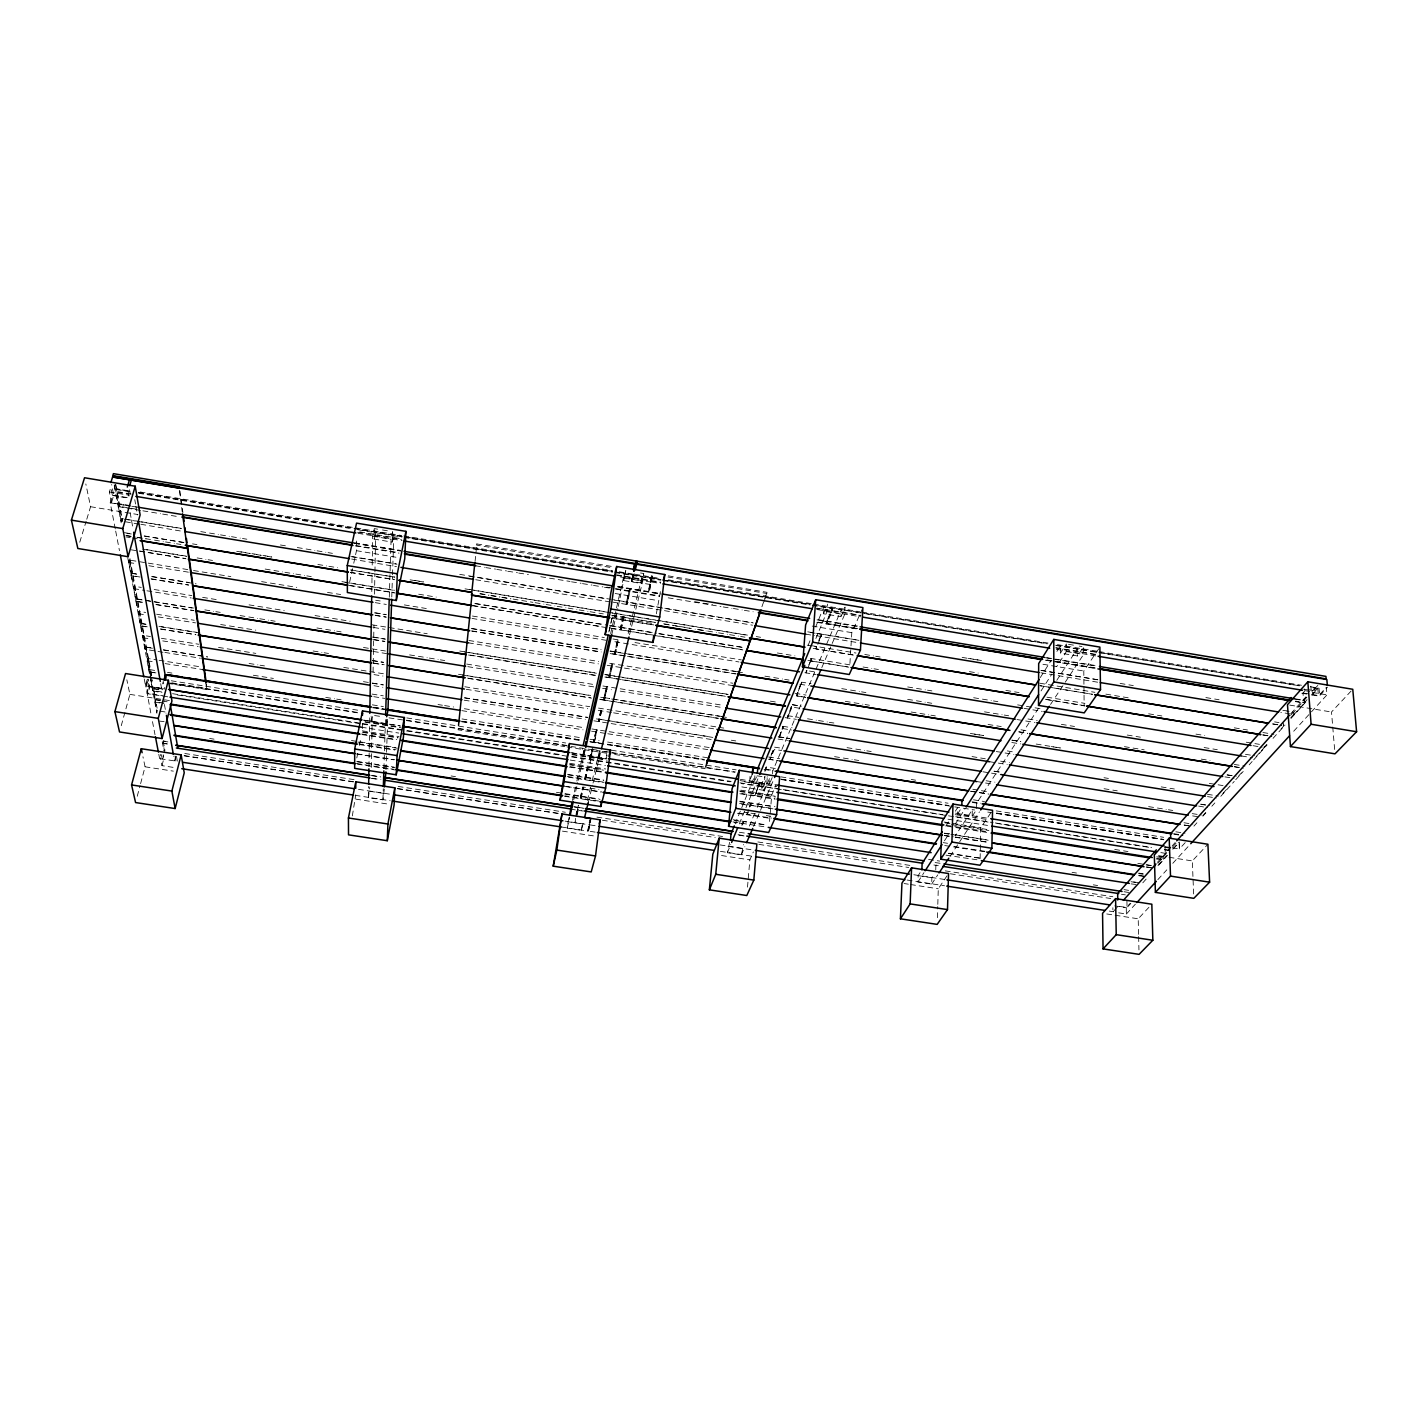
<?xml version="1.0" encoding="UTF-8"?>
<svg xmlns="http://www.w3.org/2000/svg" width="1428" height="1428" viewBox="0 0 1428 1428"><rect width="100%" height="100%" fill="white"/><g stroke="black" fill="none" stroke-linecap="round" stroke-linejoin="round"><path stroke-width="0.75" stroke-dasharray="5 3.75" d="M352.341 815.941L355.75 794.789M353.751 563.239L356.482 550.69L356.5 540.087M362.355 728.619L362.409 721.979M384.31 789.131L382.936 799.841L368.442 797.609L368.62 786.542M368.942 766.604L369.781 715.642M371.78 591.585L372.065 573.877M372.208 565.006L372.672 536.214L374.297 528.61L380.419 529.627M368.442 797.609L369.781 786.882M387.416 719.284L386.435 724.228L370.941 721.783L371.03 716.178M392.522 574.77L393.86 534.804L392.343 542.122L374.118 539.106L374.297 528.61M371.298 767.443L371.619 750.021M371.655 747.844L372.262 715.196L380.794 716.463M373.065 672.07L373.94 625.303M374.511 594.137L374.886 574.092M374.939 571.86L375.671 531.787L374.118 539.106M980.126 858.621L980.75 827.758L991.353 812.032M955.332 811.193L957.706 807.463L957.528 814.031L972.165 816.334L972.307 809.765L955.314 835.808M382.936 799.841L383.275 788.702M383.918 768.657L384.4 753.074M384.471 750.842L385.453 719.658M389.291 597.172L391.093 539.266L392.682 531.68L392.343 542.122M386.435 724.228L386.667 716.767M935.751 869.831L935.875 865.582L938.303 861.869M937.375 917.704L937.732 906.584M937.803 904.352L938.285 888.787L948.549 873.543M385.988 769.71L387.666 719.819M391.772 596.958L392.432 576.983M920.025 872.74L918.168 875.632L917.936 882.004L931.663 884.111L931.877 877.738L933.769 874.846M849.928 663.484L850.856 648.062M850.999 645.867L851.802 632.64L862.048 609.506M815.638 626.963L824.027 606.436L823.51 613.772L840.949 616.664L841.413 609.328L825.759 646.152M821.814 667.59L844.555 614.665L845.037 607.061L840.949 616.664M832.078 610.666L832.256 608.185L826.669 621.591L817.887 620.127M815.87 638.512L826.937 611.737L827.472 604.133M826.866 621.109L826.491 624.054L832.399 610.595M827.187 621.019L826.919 623.733L857.71 628.838M816.548 646.545L816.37 648.972L853.658 655.095M821.207 636.727L821.386 634.282L808.194 632.104M858.996 640.369L821.689 634.211L816.066 649.044L816.245 646.616L807.463 645.17M811.033 661.11L811.211 658.701L808.748 664.609M806.284 670.517L806.106 672.909L811.515 658.629L808.23 666.501M806.409 672.838L806.588 670.446M801.215 684.619L801.394 682.245M782.812 728.762L782.99 726.441L778.474 739.151L783.276 726.388L778.742 739.079M787.596 717.927L791.54 706.557M769.549 821.475L771.709 795.003L776.118 784.829M767.175 778.385L766.747 783.508L763.837 790.362L764.408 783.579L767.318 776.689M770.174 757.215L769.995 759.464L774.422 749.432L781.687 750.521M770.442 757.161L770.263 759.41L779.063 760.803M752.27 774.315L749.45 781.223L769.264 784.436L769.799 777.849L757.001 807.98M765.872 769.335L766.068 767.086M775.297 768.478L766.318 767.068L763.926 774.565M741.739 793.522L754.912 795.574L758.982 784.097L741.364 781.33M747.504 887.127L749.861 859.87L753.359 851.927M754.912 795.574L759.321 783.865L755.251 795.36L774.993 798.448M758.982 784.097L758.786 786.31L741.168 783.544M749.646 781.312L750.236 774.636M738.205 813.175L747.005 814.531L747.201 812.371M747.522 812.157L747.344 814.317L771.531 818.083M763.998 601.759L767.032 592.317L668.108 575.823M739.936 801.733L750.914 803.446L750.717 805.624L739.74 803.91M747.005 814.531L751.253 803.232L773.191 806.659M734.456 820.44L743.274 821.796L743.078 823.956L734.26 822.582M743.399 823.742L743.595 821.582L765.604 825.009M729.601 842.324L727.352 852.73L741.346 854.872L743.631 844.484M705.075 767.621L704.968 768.692L612.933 754.198M475.078 561.365L476.845 543.943L613.147 566.666M656.344 613.79L660.593 590.549M650.275 584.498L649.365 591.87L652.774 574.663L650.275 584.498L631.426 581.285L632.372 573.949L614.79 571.021M650.757 581.999L651.703 574.395L648.276 591.799L650.757 581.999L617.753 576.519M629.534 634.817L642.761 581.107L643.725 573.52L639.726 572.842M610.631 633.586L624.464 573.199L623.483 580.536L641.261 583.481L642.207 576.162L627.481 636.352M632.907 574.788L632.568 577.269L633.496 573.342M633.818 574.948L633.496 577.43L634.425 573.503M611.398 628.249L620.18 629.677L623.447 614.736L608.06 612.201M741.971 649.615L621.055 629.819L624.339 614.879L655.113 619.948M620.18 629.677L623.447 614.736M621.055 629.819L624.339 614.879M597.011 750.111L592.638 749.414L590.05 763.177L590.942 756.572L606.132 758.964L606.793 753.895M626.481 601.902L626.16 604.347L629.587 588.8L626.481 601.902L613.326 599.724M627.392 602.045L627.071 604.49L630.498 588.943L627.392 602.045L662.592 607.864M604.383 700.023L607.311 686.689L604.383 700.023L718.837 718.355M561.4 826.99L587.729 831.042L589.639 820.44M595.173 832.113L588.586 831.114L590.157 818.369M608.864 677.479L611.88 663.645L608.864 677.479L604.455 676.765M576.858 781.027L584.284 748.611L583.374 755.198L598.564 757.59L599.439 751.003L591.531 783.312M588.586 831.114L590.996 818.601M609.702 677.604L612.737 663.788L609.702 677.604L726.227 696.4M614.397 654.095L617.539 639.726L614.397 654.095L610.006 653.381M618.27 606.382L625.785 570.522L623.483 580.536M615.254 654.238L618.413 639.869L615.254 654.238L736.134 673.873M581.428 830.328L582.285 823.938L568.094 821.76L567.219 828.133L581.428 830.328L583.534 821.725M594.369 742.167L597.082 729.762L594.369 742.167L598.76 742.846M599.581 719.248L599.278 721.515L602.098 708.663L599.581 719.248L711.59 737.062M603.562 699.881L606.472 686.565L603.562 699.881L599.171 699.184M576.466 814.317L578.411 805.213L576.359 813.942M580.286 798.216L582.713 786.989L580.286 798.216L564.917 795.824M598.653 801.054L581.035 798.323L583.481 787.114L587.89 787.792M581.035 798.323L583.481 787.114M567.219 776.475L584.784 779.224L587.301 767.604L569.683 764.855M603.151 782.08L585.551 779.349L588.086 767.729L603.491 770.156M584.784 779.224L587.301 767.604M585.551 779.349L588.086 767.729M571.968 756.429L589.514 759.196L591.674 749.129M582.267 749.361L582.41 748.29M575.645 818.315L575.056 822.599L576.037 818.458M575.859 816.173L576.734 809.872M576.841 814.21L577.43 809.908L581.821 810.586M458.263 728.726L458.067 729.797L564.845 746.612M476.845 543.943L476.631 545.121L612.987 567.862M370.941 721.783L372.262 715.196M356.786 757.947L357.643 753.77M359.338 745.434L361.052 737.08M349.646 582.071L353.287 565.327M608.828 631.979L612.255 616.896M609.167 630.98L612.094 618.056L653.828 624.911M572.414 800.483L576.376 783.187M568.094 821.76L569.058 817.584M583.374 755.198L584.605 749.825M567.219 828.133L569.718 817.262M573.717 799.876L577.733 782.49M578.233 780.313L585.23 749.879M611.755 634.657L617.771 608.56M631.426 581.285L633.282 573.378M589.514 759.196L591.835 749.397M577.091 814.049L578.751 807.07M592.941 747.29L590.603 757.09L606.007 759.517M634.139 573.61L632.265 581.517L633.247 573.985L659.629 578.376M576.805 816.173L578.875 807.463L583.267 808.141M592.638 749.414L590.299 759.303L731.172 781.437M587.319 800.555L590.996 785.471M598.564 757.59L600.313 750.45M641.261 583.481L643.725 573.52M588.3 802.393L592.531 785.204M593.048 783.062L600.992 750.825M587.729 831.042L589.3 824.866M590.478 820.672L589.425 824.813L565.113 821.136M606.132 758.964L607.043 755.394M167.451 683.316L206.703 689.492L206.382 684.012M175.626 756.661L174.519 760.946L173.752 756.59M161.81 754.609L160.686 758.893L161.989 765.658L175.162 767.675M163.72 754.805L162.613 759.053L161.971 755.644M161.989 765.658L163.649 759.25L163.024 755.858M164.434 752.574L163.22 740.953L167.612 741.632M176.465 756.215L177.375 761.32L159.633 758.643L160.757 754.377M157.491 710.251L156.901 712.429L153.778 688.956L162.578 690.349M137.249 796.253L140.033 785.739M140.604 783.633L145.067 766.8L142.961 756.769M152.171 680.906L152.457 679.835M161.596 691.955L152.814 690.581L151.422 677.64M163.934 703.04L155.152 701.666L153.778 688.956M161.882 688.367L145.513 685.547L147.316 678.889M155.902 672.891L149.315 671.856L147.852 658.504L156.919 659.932M150.797 712.911L145.799 685.922L147.173 680.853M150.708 677.925L150.208 669.732M147.887 680.835L146.495 685.94L147.977 693.722L149.815 686.922L148.351 679.121M149.315 671.856L147.852 658.504M148.119 658.54L147.512 660.807L146.013 647.223L152.6 648.276M121.255 725.692L129.894 694.383L126.842 679.799M162.97 652.293L145.085 649.294L143.55 635.442L150.422 636.531M145.085 649.294L143.55 635.442M143.835 635.496L143.193 637.78L140.997 625.982L141.64 623.679L146.031 624.393M147.262 626.821L140.676 625.767L141.318 623.465L139.069 611.398L145.656 612.451M140.676 625.767L138.427 613.719L139.069 611.398M139.355 611.434L138.712 613.754L136.41 601.456L137.07 599.117L192.012 607.989M142.693 602.295L136.088 601.224L136.749 598.885L134.41 586.301L141.283 587.408M136.088 601.224L133.732 588.657L134.41 586.301M134.696 586.337L134.018 588.693L131.626 575.841L132.304 573.485L136.695 574.199M140.069 577.037L131.287 575.609L131.965 573.235L129.52 560.079L191.316 570.165M131.287 575.609L128.823 562.471L129.52 560.079M129.805 560.115L129.127 562.507L128.413 558.669M139.016 524.165L121.059 521.006L121.791 518.56L139.337 521.47M121.416 521.274L122.13 518.828M121.059 521.006L118.363 506.619L119.095 504.155M119.434 504.352L118.703 506.797L115.847 491.518L116.578 489.036L129.752 491.232M115.257 528.913L110.224 502.799L112.419 495.462L110.67 486.288M136.695 507.083L111.473 502.799L113.704 495.337L111.652 484.467M131.233 494.07L115.49 491.232L116.221 488.769L129.43 490.964M111.473 502.799L109.403 491.982L111.081 486.341M79.754 542.229L86.126 521.327M86.769 519.239L90.589 506.708L85.823 483.967M761.909 606.757L767.032 592.317M735.134 823.867L754.912 775.511L754.341 782.08L756.465 776.903M808.087 645.42L810.604 639.28M823.51 613.772L826.669 606.061M727.352 852.73L730.761 844.501M739.276 823.902L758.857 776.529M741.846 825.241L743.274 821.796M749.432 807.016L750.914 803.446M771.013 755.216L773.512 749.218M791.255 706.628L787.292 717.981L792.112 707.092L800.965 708.449M800.608 684.137L796.503 695.918L801.697 682.191L811.015 683.637M818.815 640.458L821.386 634.282M742.167 825.027L743.595 821.582M749.754 806.802L751.253 803.232M764.855 770.584L766.318 767.068M771.281 755.162L773.78 749.164M800.912 684.066L796.806 695.864L805.588 697.275M819.119 640.369L821.689 634.211M827.08 621.269L832.578 608.114L832.292 610.845L860.816 615.575M749.325 826.062L756.144 809.997M824.902 648.205L772.744 770.924L772.209 777.546L769.264 784.436M741.346 854.872L744.845 846.733M753.591 826.384L773.708 779.563M945.854 826.134L949.406 820.529M1040.28 677.55L1050.972 660.753M1056.899 651.418L1060.468 645.813L1060.486 653.131L1077.515 655.97L1083.531 646.813L1079.247 646.099M957.528 814.031L960.705 809.069M1060.486 653.131L1066.377 643.957L1066.395 651.561L1056.738 666.537M917.936 882.004L923.97 872.633M944.479 840.771L949.317 833.292M955.35 823.92L965.007 808.926M1041.048 690.902L1051.918 674.034M1038.584 708.199L976.645 803.143L976.502 809.747L972.165 816.334M1056.809 680.281L1077.462 648.633L1077.515 655.97M931.663 884.111L937.785 874.846M950.048 856.318L979.447 811.872M1050.526 704.432L1064.003 684.048M1065.217 682.209L1083.602 654.417L1083.531 646.813M1083.923 684.244L1083.798 671.017L1099.881 647.098M1306.138 697.471L1303.55 700.327L1302.996 692.955L1306.852 688.635M1160.839 852.605L1165.23 853.301L1170.871 847.018M1117.374 906.976L1112.93 911.939L1112.858 907.708M1157.412 862.351L1170.764 847.464M1172.245 845.822L1175.208 842.52M1290.912 713.572L1307.227 695.4M1157.894 863.351L1162.892 857.8L1156.287 856.764M1156.716 858.228L1163.302 859.263L1163.231 857.068L1167.051 852.819M1172.638 846.965L1176.529 842.627M1290.591 715.303L1293.465 712.108L1286.896 711.019M1306.87 697.185L1293.839 712.09L1294.018 714.535L1280.809 712.358M1311.939 691.545L1314.777 688.403L1314.974 690.866L1312.136 694.026M1317.848 685.386L1315.152 688.385L1315.349 690.866L1303.996 689.046M1163.302 859.263L1169.675 852.195M1263.994 747.451L1266.761 744.399M1290.769 717.749L1293.643 714.553L1293.465 712.108M1307.048 699.666L1304.21 702.808L1295.428 701.344M1157.965 865.529L1162.963 859.995L1162.892 857.8M1172.709 849.16L1179.207 841.967M1202.84 815.727L1205.625 812.639M1222.85 793.522L1227.223 788.684M1238.844 775.779L1241.45 772.887M1256.104 756.626L1260.156 752.128M1261.513 750.61L1264.226 747.612L1264.066 745.22M1281.094 728.887L1283.915 725.745L1283.754 723.336M1294.018 714.535L1304.335 703.094L1304.032 700.345M1315.349 690.866L1318.044 687.868M1142.793 882.825L1147.166 877.97M1158.84 865.029L1167.586 855.318M1173.423 848.839L1179.26 842.377L1179.492 848.946L1165.177 846.697M1193.933 826.116L1196.914 822.796M1202.876 816.173L1205.875 812.853M1211.836 806.231L1214.835 802.929M1220.797 796.306L1225.278 791.326M1226.777 789.684L1234.238 781.402M1235.72 779.742L1243.199 771.459M1249.161 764.837L1252.142 761.517M1253.641 759.874L1267.082 744.97M1273.044 738.347L1284.986 725.103M1290.966 718.462L1305.888 701.916M1311.868 695.293L1317.83 688.671L1311.618 687.636M1185.222 842.645L1179.367 848.964L1179.117 842.217M1312.189 694.954L1318.419 695.989L1326.344 687.279L1326.969 694.883L1292.536 732.493M1118.695 912.831L1126.389 914.009L1126.246 907.655L1130.012 903.513M1119.356 906.369L1127.049 907.548L1130.815 903.424M1302.996 692.955L1319.65 695.739L1327.487 687.118M1126.389 914.009L1135.367 904.192M1157.822 879.666L1166.801 869.848M1172.799 863.315L1189.256 845.322M1138.58 934.34L1138.205 918.793L1151.825 904.21M1193.647 893.946L1192.309 860.923L1207.892 844.251M1334.627 749.45L1331.503 712.001L1352.762 689.278M1106.754 913.956L1113.037 914.92M1115.143 915.241L1138.205 918.793M145.067 766.8L173.341 771.138M355.733 799.127L389.844 804.357M562.453 831.132L593.798 835.933M721.533 855.533L749.861 859.87M904.085 883.539L908.351 884.182M910.493 884.521L938.285 888.787M356.25 763.462L393.592 769.246M732.975 821.903L765.997 827.026M946.05 855.176L979.608 860.156M1131.083 883.878L1138.152 884.753M357.321 764.123L394.788 769.924M564.524 796.253L597.6 801.394M928.611 859.406L939.695 861.084M1093.277 884.842L1097.668 885.521M1123.997 889.608L1128.62 890.358M167.897 741.9L163.506 741.203L162.935 743.345L167.344 744.042M162.649 743.096L167.04 743.774M371.476 775.386L380.276 776.743M573.717 806.677L578.126 807.356M739.401 832.292L746.416 833.327M935.126 862.566L941.82 863.547M1124.05 891.732L1128.655 892.5M371.994 775.69L380.812 777.046M574.449 806.999L583.267 808.355M372.137 778.26L380.937 779.617M738.062 834.72L746.862 836.094M933.894 864.993L938.285 865.671M371.101 778.314L379.402 779.599M570.432 809.123L582.642 811.015M739.044 835.184L745.059 836.112M1121.498 894.267L1125.353 894.874M184.783 753.502L356.375 779.991M398.162 786.435L565.345 812.246M596.94 817.119L722.604 836.505M757.875 841.949L912.206 865.761M945.282 870.866L1112.84 896.73M184.23 755.626L353.733 781.776M397.752 788.559L558.455 813.353M602.384 820.243L715.232 837.522M758.875 844.376L908.726 867.492M950.334 873.775L1110.734 898.515M184.141 755.823L353.323 781.901M397.27 788.684L557.67 813.424M358.499 789.345L391.468 794.414M590.157 824.92L596.761 825.937M720.069 844.912L753.109 849.999M913.849 874.739L946.889 879.826M369.709 791.237L384.168 793.468M727.959 846.358L741.917 848.518M918.168 875.632L931.877 877.738M1114.732 905.887L1126.246 907.655M355.108 795.307L390.219 800.715M720.408 851.356L753.377 856.407M907.173 880.041L944.515 885.771M1109.306 911.082L1113.697 911.76L1113.626 907.565M129.894 694.383L169.843 700.648M362.337 730.815L399.108 736.58M569.665 763.32L605.722 768.978M740.864 790.166L771.709 795.003M944.086 822.01L980.75 827.758M1158.519 855.622L1166.962 856.961M1169.086 857.282L1192.309 860.923M755.448 793.147L775.279 796.271M945.015 822.867L953.833 824.242M956.028 824.599L989.104 829.775M1114.732 849.464L1121.355 850.499M1123.55 850.838L1127.959 851.534M1158.822 856.372L1163.231 857.068M155.741 699.452L164.541 700.845M362.873 731.921L398.126 737.437M570.004 764.373L603.062 769.549M739.686 790.969L755.109 793.379M159.99 700.666L155.581 699.97L157.116 708.199M162.185 701.005L168.79 702.04M362.623 732.403L397.876 737.937M740.043 791.54L775.279 797.056M951.459 824.67L988.908 830.543M946.121 825.241L987.801 831.774M361.659 733.992L396.805 739.508M570.379 766.675L603.33 771.834M154.992 702.165L163.809 703.558M362.176 734.617L395.235 739.793M569.379 767.05L586.997 769.817M587.783 769.924L603.205 772.352M739.847 793.736L775.101 799.269M946.996 826.169L953.601 827.205M955.814 827.562L988.872 832.738M1156.359 858.96L1162.963 859.995M351.449 740.543L395.52 747.433M567.451 774.279L585.069 777.028M585.837 777.153L603.437 779.902M739.775 801.197L774.958 806.695M944.301 833.149L953.083 834.523M955.296 834.862L988.283 840.021M1137.813 863.369L1144.417 864.404M1146.613 864.743L1155.413 866.118M944.319 833.381L948.71 834.077M950.905 834.416L988.194 840.235M1146.166 864.904L1150.557 865.6M160.043 711.18L166.63 712.197M357.732 742.042L397.27 748.218M568.594 774.976L603.741 780.473M358.767 743.934L396.074 749.771M739.579 803.375L772.584 808.534M944.229 835.326L953.029 836.701M955.225 837.04L988.23 842.199M1146.666 866.921L1153.271 867.956M359.481 744.577L394.646 750.057M568.29 777.153L603.455 782.651M751.057 805.41L773.012 808.837M944.247 835.558L953.029 836.933M955.225 837.272L988.158 842.413M1146.238 867.082L1152.824 868.117M943.176 842.627L947.567 843.305M1138.812 873.079L1143.203 873.775M159.508 721.104L164.131 721.586M590.085 788.149L598.903 789.505M744.309 812.157L748.718 812.835M750.932 813.175L757.536 814.21M766.354 815.584L770.745 816.263M1138.687 873.561L1143.096 874.239M954.1 846.501L984.892 851.284M1138.866 875.239L1145.47 876.274M357.303 753.895L394.735 759.732M566.47 786.453L601.688 791.933M356.411 754.002L393.717 759.803M564.863 786.435L582.428 789.166M583.177 789.273L600.831 792.022M737.508 813.282L770.567 818.44M944.729 845.537L951.351 846.554M953.547 846.911L984.41 851.713M1138.741 875.721L1145.345 876.738M209.648 738.472L214.039 739.151M356.697 761.303L394.021 767.086M451.087 775.957L455.478 776.636M556.438 792.308L580.571 796.056M581.339 796.164L598.939 798.912M733.171 819.743L766.193 824.866M948.835 853.23L981.839 858.353M1072.071 872.347L1076.48 873.043M1133.689 881.915L1140.294 882.95M948.317 853.373L981.339 858.496M1131.047 881.719L1135.438 882.415M357.768 761.963L395.217 767.782M564.828 794.111L600.081 799.573M970.576 791.166L977.18 792.201M979.376 792.558L988.176 793.95M1184.098 825.009L1190.702 826.044M147.227 660.771L154.099 661.86M165.095 663.592L202.49 669.518M373.815 696.685L384.81 698.417M461.797 710.626L583.017 729.833M591.585 731.19L605.579 733.421M607.793 733.76L709.002 749.807M768.425 759.232L777.225 760.624M970.861 791.308L977.466 792.361M979.662 792.701L988.462 794.111M1184.294 825.134L1190.898 826.187M149.922 669.607L154.599 670.428M167.504 672.392L171.895 673.07M325.745 697.399L334.545 698.792M336.74 699.131L341.131 699.827M372.351 704.843L383.347 706.592M462.012 718.944L582.892 738.062M590.103 739.276L599.082 740.614M607.703 742.06L709.216 758.018M973.521 799.805L984.535 801.554M1175.869 831.81L1184.972 833.238M373.636 707.288L384.65 709.02M461.619 721.194L582.588 740.293M607.56 744.238L704.165 759.5L607.4 744.291M765.658 769.21L772.744 770.352M972.057 801.822L980.84 803.214M1173.745 833.702L1182.848 835.13M149.601 671.981L156.205 673.016M374.1 707.431L382.9 708.823M462.136 721.354L580.982 740.132M589.8 741.507L605.204 743.952M372.405 707.699L387.988 710.162M461.726 721.8L582.481 740.882M590.264 742.024L704.504 760.071M764.051 769.424L772.869 770.817M972.432 802.482L979.947 803.536M1173.798 834.148L1182.919 835.719M171.253 680.781L358.553 710.323M406.819 717.927L565.702 742.988M611.362 750.182L736.17 769.87M780.973 776.868L948.067 803.214M996.208 810.89L1163.695 837.308M172.092 682.923L206.971 688.421M780.795 779.099L947.996 805.446M996.387 813.067L1163.57 839.432M170.557 682.995L359.267 712.733M406.391 720.158L569.254 745.827M604.472 751.378L611.077 752.413M612.398 752.627L735.438 772.012M781.562 779.295L948.531 805.606M996.869 813.228L1163.82 839.539M171.092 683.494L363.212 713.697M389.059 717.856L404.981 720.265M406.677 720.622L600.581 751.092M602.134 751.396L734.652 772.227M757.036 775.832L765.64 777.064M781.027 779.492L952.583 806.517M954.779 806.874L974.574 809.997M987.765 812.068L994.37 813.103M996.565 813.46L1163.713 839.789M567.023 746.969L610.756 753.859M364.247 720.194L399.429 725.727M571.004 752.717L606.186 758.25M740.364 779.349L777.564 785.15M955.546 813.157L988.497 818.333M145.799 685.922L163.381 688.689M363.283 720.123L400.625 725.995M571.968 752.949L591.745 756.072M162.953 689.135L148.815 686.707L147.013 693.312L162.881 695.811M153.421 688.367L162.239 689.742M364.997 721.622L400.268 727.173M572.182 754.198L589.818 756.965M740.186 780.616L776.921 786.632M955.189 814.656L988.765 819.69M1164.73 847.357L1171.335 848.393M365.05 722.175L400.268 727.709M571.914 754.698L607.132 760.231M172.574 693.687L405.177 730.226M407.373 730.565L560.99 754.698M739.99 782.83L942.498 814.638M955.707 816.727L993.12 822.599M995.316 822.939L1151.611 847.5M1164.802 849.571L1171.406 850.606M759.125 786.078L946.318 815.495M948.513 815.834L988.158 822.064M996.958 823.438L1098.275 839.361M1100.47 839.7L1151.129 847.661M1164.338 849.731L1170.942 850.767M153.189 691.188L161.989 692.562M177.411 694.99L335.973 719.89M338.168 720.247L360.195 723.693M362.391 724.05L404.231 730.618M406.444 730.957L569.397 756.554M571.593 756.911L730.154 781.812M167.772 696.828L147.298 693.705L149.119 686.957L147.637 679.157M361.338 727.191L398.733 733.064M570.218 760.071L605.472 765.515M741.846 786.917L774.654 792.004M947.996 819.208L989.693 825.759M141.318 623.465L145.727 624.161M158.936 626.285L200.795 632.997M313.125 650.989L321.943 652.4M324.138 652.757L328.547 653.453M372.601 660.521L383.614 662.289M458.495 674.284L465.1 675.337M467.313 675.694L590.656 695.454M604.687 697.721L723.478 716.749M782.865 726.263L792.058 727.798M972.022 756.572L985.284 758.768M1000.617 761.16L1009.435 762.623M1104.005 777.724L1108.414 778.421M1161.196 786.882L1167.801 787.953M1169.996 788.292L1174.387 789.006M1207.392 794.289L1218.387 796.056M161.4 626.856L196.546 632.479M372.262 660.629L383.239 662.396M462.315 675.069L591.906 695.829M600.688 697.239L609.47 698.649M611.666 699.006L719.301 716.249M721.497 716.588L728.084 717.659M160.418 628.927L195.529 634.55M373.208 663.003L384.186 664.752M467.545 678.104L590.389 697.774M782.669 728.566L791.487 729.976M989.586 761.695L996.226 762.82M998.386 763.105L1007.222 764.587M1207.499 796.592L1216.299 798.002M140.997 625.982L147.584 627.053M160.775 629.159L195.939 634.782M373.975 663.288L382.775 664.698M468.491 678.425L591.585 698.131M600.367 699.541L719.069 718.552M778.938 736.794L789.916 738.544M847.036 747.665L853.623 748.718M855.818 749.075L864.6 750.485M866.814 750.825L871.205 751.539M994.227 771.174L1000.814 772.227M1104.058 788.72L1110.645 789.773M1112.84 790.13L1117.249 790.826M1200.716 804.16L1209.516 805.553M161.4 638.298L198.742 644.26M218.52 647.419L255.862 653.381M343.72 667.411L350.306 668.465M352.52 668.804L383.418 673.748M464.832 686.761L589.746 706.699M598.528 708.092L716.57 726.959M718.784 727.298L725.388 728.351M778.224 736.794L789.22 738.544M993.959 771.245L1000.564 772.298M1200.912 804.285L1205.321 804.999M142.925 637.745L149.797 638.834M162.738 640.904L198.153 646.545M374.011 674.605L382.954 676.033M466.331 689.331L587.747 708.716M598.225 710.376L611.416 712.483M613.612 712.84L716.338 729.244M778.028 739.079L787.542 740.489M982.91 771.78L1000.528 774.583M1198.628 806.088L1207.624 807.641M145.71 647.009L152.314 648.062M163.31 649.811L207.292 656.809M249.079 663.467L257.879 664.859M260.074 665.216L264.483 665.912M363.444 681.656L370.048 682.709M372.244 683.066L383.239 684.815M464.618 697.756L587.783 717.356M731.35 740.222L735.741 740.918M774.619 747.165L781.866 748.254M834.577 756.644L841.163 757.697M843.359 758.036L852.141 759.446M854.337 759.785L858.746 760.481M986.123 780.759L994.905 782.151M1148.63 806.624L1155.234 807.677M1157.43 808.016L1166.212 809.426M1168.407 809.765L1172.799 810.461M1192.219 813.621L1201.341 815.013M163.595 650.026L207.524 657.023M372.297 683.227L383.293 684.976M464.564 697.917L587.604 717.499M596.386 718.891L712.822 737.419M164.898 652.435L200.348 658.237M373.975 685.69L382.829 687.261M464.171 700.184L585.266 719.284M593.887 720.819L712.59 739.704M977.287 781.634L983.874 782.687M985.57 783.008L992.656 784.079M1192.648 815.888L1199.252 816.941M159.115 660.289L200.884 666.912M253.363 675.248L273.408 678.425M372.065 694.079L383.311 695.847M438.021 704.539L442.412 705.236M444.608 705.575L453.658 707.003M464.386 708.716L583.338 727.584M591.888 728.94L709.234 747.558M768.603 756.965L779.599 758.714M911.242 779.492L915.634 780.188M972.825 789.256L988.515 791.844M1184.008 822.76L1192.808 824.152M154.206 589.514L191.87 595.601M202.615 597.35L218.27 599.885M249.061 604.865L255.648 605.936M257.843 606.293L284.243 610.559M315.035 615.557L321.639 616.628M323.835 616.985L350.217 621.251M372.048 624.786L427.204 633.729M468.866 640.476L598.743 661.503M609.738 663.288L732.903 683.244M795.021 693.294L805.999 695.079M845.287 701.326L851.891 702.397M854.087 702.754L862.869 704.165M865.065 704.522L869.456 705.236M911.171 712.001L917.758 713.072M919.953 713.429L928.753 714.839M930.949 715.196L935.34 715.91M988.033 724.442L994.638 725.513M996.833 725.87L1001.224 726.584M1020.984 729.779L1027.803 731.011M1124.425 746.665L1144.185 749.861M1201.287 759.107L1210.069 760.535M1234.22 764.444L1244.984 766.068M1018.771 731.779L1027.553 733.207M1234.131 766.64L1242.931 768.068M133.732 588.657L144.746 590.442M146.941 590.799L191.245 597.957M373.761 627.499L384.935 629.302M468.438 642.832L598.421 663.859M607.168 665.287L732.671 685.583M797.02 696.007L805.82 697.435M1018.985 731.939L1027.767 733.367M1234.345 766.8L1243.145 768.21M136.749 598.885L193.869 608.114M204.864 609.881L213.647 611.309M215.842 611.666L220.251 612.362M240.029 615.557L246.616 616.628M248.811 616.985L257.593 618.395M259.789 618.752L268.589 620.163M270.784 620.52L275.176 621.234M316.927 627.963L323.513 629.034M325.709 629.391L334.509 630.801M336.705 631.158L341.096 631.872M374.065 637.191L385.042 638.959M459.745 651.025L466.349 652.078M468.545 652.435L595.994 672.999M604.776 674.427L609.167 675.141M610.024 675.265L728.655 694.419M770.388 701.148L776.975 702.219M792.361 704.7L801.144 706.11M970.308 733.421L976.895 734.474M979.09 734.831L983.481 735.545M1012.041 740.15L1020.841 741.578M1036.21 744.059L1042.797 745.113M1044.993 745.47L1053.793 746.898M1055.988 747.237L1060.379 747.951M1227.33 774.904L1236.13 776.314M372.226 637.066L385.417 639.208M464.528 651.971L596.404 673.248M605.186 674.676L728.262 694.526M792.29 704.754L801.072 706.164M974.521 734.153L983.303 735.581M1011.845 740.186L1020.627 741.596M1051.365 746.558L1060.129 747.969M1226.991 774.904L1231.382 775.618M155.884 604.419L193.262 610.452M373.565 639.53L384.56 641.297M470.33 655.131L595.672 675.337M1011.809 742.524L1020.806 743.917M1224.921 776.886L1234.06 778.296M136.41 601.456L143.014 602.527M156.205 604.651L193.583 610.684M373.94 639.762L384.935 641.547M468.509 655.024L596.083 675.587M604.865 677.015L725.835 696.507M156.634 614.219L194.279 620.27M220.644 624.518L227.248 625.571M229.444 625.928L255.808 630.159M363.462 647.473L385.435 651.007M409.586 654.899L416.191 655.952M418.386 656.309L427.168 657.719M429.364 658.076L438.146 659.486M440.359 659.843L444.751 660.539M466.724 664.074L595.494 684.797M602.937 685.993L723.8 705.432M787.524 715.678L798.752 717.356M807.534 718.784L816.316 720.194M818.512 720.533L827.294 721.961M829.293 722.389L833.881 723.014M1007.329 750.914L1013.916 752.074M1209.32 783.383L1215.906 784.454M1218.102 784.793L1226.884 786.221M138.427 613.719L145.299 614.825M158.187 616.896L195.529 622.894M373.386 651.471L386.56 653.596M467.813 666.644L595.173 687.118M602.616 688.314L611.416 689.724M620.198 691.134L723.568 707.752M785.15 717.641L796.378 719.337M996.28 751.574L1002.902 752.52M1005.08 752.984L1013.88 754.395M139.444 550.976L185.551 558.526M350.181 585.48L394.074 592.656M473.096 605.597L602.616 626.803M807.945 660.414L849.714 667.251M1045.385 699.292L1084.959 705.771M1263.048 734.92L1271.848 736.366M131.019 549.798L137.623 550.869M139.819 551.244L186.033 558.794M348.878 585.462L395.092 593.031M472.115 605.633L608.56 627.963M610.773 628.338L742.81 649.936M811.336 661.039L848.767 667.162M1046.902 699.595L1084.334 705.735M1262.655 734.92L1271.473 736.366M193.512 570.522L230.836 576.609M261.592 581.624L268.178 582.695M270.374 583.052L296.738 587.354M327.476 592.388L334.081 593.459M336.276 593.816L340.667 594.53M375.725 600.26L380.187 600.974M404.356 604.919L426.294 608.506M472.436 616.039L604.347 637.566M613.005 638.976L619.591 640.047M634.978 642.564L741.4 659.932M809.48 671.035L816.066 672.124M907.708 686.957L914.313 688.028M916.508 688.385L925.308 689.813M927.504 690.17L931.895 690.902M973.664 697.721L980.268 698.792M982.464 699.149L991.246 700.577M993.46 700.934L997.851 701.666M1017.629 704.879L1024.233 705.967M1026.429 706.324L1042.261 709.038M1195.986 734.117L1204.768 735.545M1246.269 742.203L1259.46 744.345M128.823 562.471L135.714 563.578M148.905 565.738L188.478 572.182M375.225 602.652L386.292 604.437M472.008 618.431L606.097 640.297M614.879 641.725L738.972 661.967M804.91 672.713L815.888 674.516M1024.215 708.359L1042.261 711.412M1252.999 745.666L1262.013 747.255M131.965 573.235L136.356 573.949M151.707 576.448L189.014 582.517M375.528 612.826L386.506 614.611M472.079 628.534L601.545 649.579M610.327 651.007L614.7 651.721M615.575 651.864L626.553 653.649M628.748 654.006L740.739 672.213M764.908 676.14L771.495 677.211M773.69 677.568L782.473 678.996M784.668 679.353L789.059 680.067M841.752 688.635L848.357 689.706M850.553 690.063L859.335 691.491M861.53 691.848L865.921 692.562M907.637 699.345L914.223 700.416M916.419 700.773L925.201 702.201M927.397 702.558L931.788 703.272M984.499 711.84L991.086 712.911M993.281 713.268L1002.063 714.696M1004.259 715.053L1008.65 715.767M1027.964 718.98L1037.21 720.408M1061.361 724.335L1067.948 725.406M1070.143 725.763L1074.534 726.477M1127.245 735.045L1133.832 736.116M1136.028 736.473L1140.419 737.187M1204.107 747.54L1210.694 748.611M1212.89 748.968L1217.281 749.682M1245.466 754.323L1254.605 755.751M152.1 576.698L196.118 583.856M374.404 612.844L385.417 614.629M471.258 628.588L601.117 649.686M609.917 651.114L735.366 671.517M737.562 671.874L744.166 672.945M151.047 578.822L188.389 584.891M375.046 615.2L386.024 616.985M471.651 630.908L601.224 651.953M799.859 684.226L808.641 685.654M1016.968 719.551L1024.001 720.64M1025.75 720.979L1034.997 722.425M1241.557 755.983L1252.552 757.768M131.626 575.841L138.213 576.912M151.386 579.054L188.692 585.123M375.314 615.432L386.292 617.217M471.9 631.122L601.438 652.168M610.22 653.596L735.366 673.927M141.533 521.827L181.035 528.342M200.777 531.609L207.363 532.698M209.559 533.055L218.341 534.518M220.537 534.875L229.301 536.321M231.497 536.678L240.279 538.124M242.474 538.499L246.865 539.213M297.327 547.549L303.914 548.638M306.11 548.995L314.892 550.458M317.087 550.815L325.852 552.261M328.047 552.618L332.438 553.35M352.198 556.617L396.074 563.864M459.709 574.359L466.296 575.448M468.491 575.823L475.078 576.894M477.273 577.269L611.13 599.367M664.788 608.221L752.77 622.751M807.748 631.836L814.353 632.925M816.548 633.282L858.335 640.19M968.309 658.344L974.913 659.433M977.109 659.807L981.518 660.521M1040.905 670.339L1098.096 679.782M1120.087 683.405L1126.674 684.494M1128.888 684.851L1133.279 685.583M1205.875 697.578L1212.461 698.667M1214.657 699.024L1219.066 699.756M1282.844 710.287L1289.448 711.376M124.325 519.185L135.321 521.006M137.516 521.363L181.499 528.628M280.441 544.978L287.046 546.067M350.806 556.581L396.984 564.203M469.562 576.198L605.883 598.707M614.683 600.153L753.216 623.019M962.133 657.398L970.915 658.844M973.093 659.201L979.679 660.289M1041.119 670.446L1098.168 679.853M140.837 524.272L183.034 531.43M351.663 559.044L396.484 566.648M475.72 579.714L612.148 602.241M612.987 602.17L662.289 610.309M664.484 610.666L752.538 625.196M805.803 634.175L814.603 635.639M816.37 635.728L858.853 642.814M1040.887 672.766L1098.203 682.298M124.415 532.662L131.001 533.751M144.192 535.911L183.766 542.426M192.566 543.872L196.957 544.586M240.921 551.815L249.721 553.261M251.917 553.636L260.717 555.081M262.913 555.438L271.695 556.884M317.873 564.471L326.673 565.916M328.868 566.291L337.651 567.737M350.842 569.897L394.824 577.126L350.86 570.093M414.602 580.393L423.402 581.839M469.562 589.425L605.865 611.844M657.326 620.305L747.433 635.121M756.233 636.567L760.624 637.299M811.175 645.617L855.997 653.042M864.761 654.47L873.543 655.916M875.721 656.273L880.112 657.005M969.433 671.642L978.234 673.088M1039.78 683.209L1094.901 692.33M1105.861 694.133L1112.43 695.204M1114.625 695.561L1129.976 698.096M1274.615 721.89L1279.006 722.604M126.949 533.269L131.34 533.983M144.496 536.143L184.016 542.64M236.709 551.315L243.296 552.404M245.491 552.761L254.255 554.207M256.451 554.564L265.233 556.01M267.429 556.367L271.82 557.081M410.122 579.839L416.708 580.91M418.904 581.285L423.295 581.999M465.01 588.854L471.597 589.942M473.793 590.299L609.899 612.683M612.076 613.04L660.379 620.984M662.574 621.359L748.183 635.424M125.896 535.446L134.696 536.892M136.91 537.249L152.296 539.784M154.51 540.141L163.31 541.587M165.505 541.944L174.305 543.39M176.501 543.765L180.91 544.479M350.324 572.325L394.324 579.554M480.129 593.655L488.929 595.101M491.125 595.458L499.925 596.904M502.12 597.279L510.921 598.725M513.134 599.082L532.93 602.33M535.125 602.687L543.925 604.133M546.139 604.508L554.939 605.954M557.134 606.311L565.934 607.757M568.13 608.114L576.93 609.56M579.125 609.934L587.925 611.38M590.139 611.737L596.726 612.826M598.939 613.183L603.33 613.897M612.13 615.343L623.144 617.164M624.036 617.307L654.827 622.358M663.627 623.804L690.01 628.141M698.81 629.605L705.414 630.676M707.61 631.051L716.41 632.497M718.605 632.854L727.405 634.3M729.619 634.657L738.419 636.103M740.614 636.46L745.005 637.191M813.192 648.401L854.997 655.256M1039.763 685.636L1092.545 694.311L1040.102 685.743M1272.919 723.942L1281.719 725.388M126.235 535.678L135.017 537.124M137.213 537.481L146.013 538.927M350.324 572.503L394.253 579.732M479.933 593.816L488.733 595.244M490.929 595.619L499.711 597.065M501.906 597.422L510.689 598.867M611.755 615.468L655.684 622.697M664.484 624.143L673.266 625.571M675.462 625.946L684.244 627.392M686.457 627.749L695.24 629.195M697.435 629.552L706.217 630.997M1272.598 723.942L1281.362 725.388M125.932 536.91L130.18 537.606M132.322 537.963L138.712 539.016M612.059 617.074L653.97 623.75M611.898 618.235L653.578 625.071M146.709 549.655L186.193 556.117M197.153 557.92L205.935 559.348M208.131 559.722L212.522 560.436M265.162 569.058L271.731 570.129M273.926 570.504L282.708 571.932M284.904 572.289L293.668 573.735M295.864 574.092L304.646 575.52M306.824 575.877L311.215 576.609M341.935 581.642L348.503 582.713M350.699 583.07L394.574 590.264M418.69 594.209L425.276 595.298M427.472 595.654L436.236 597.082M475.72 603.562L607.328 625.107M609.524 625.482L620.484 627.267M621.376 627.41L656.523 633.175M658.719 633.532L744.399 647.562M777.367 652.971L783.954 654.042M786.15 654.417L794.932 655.845M810.319 658.362L849.856 664.841M863.048 667.001L871.83 668.447M874.025 668.804L878.416 669.518M1005.847 690.402L1012.434 691.473M1014.63 691.848L1019.021 692.562M1046.92 697.203L1084.941 703.361M1148.648 713.804L1155.234 714.875M1157.448 715.232L1161.839 715.963M1234.327 727.834L1240.932 728.905M1243.128 729.28L1247.519 729.994M1262.888 732.51L1273.883 734.313M142.693 549.191L186.675 556.402M345.005 582.338L393.396 590.264M474.756 603.58L602.295 624.482M611.095 625.928L650.686 632.408M659.468 633.854L745.237 647.901M667.965 577.019L766.925 593.512M382.472 529.966L390.629 531.341M1068.519 644.314L1077.087 645.742M668.411 579.839L811.282 603.633M813.478 604.008L859.638 611.684M861.852 612.059L1048.688 643.171M1057.47 644.635L1097.043 651.222M1099.239 651.596L1301.461 685.261M1310.261 686.725L1319.044 688.207L1319.65 695.739M140.194 491.982L401.661 535.536M403.856 535.893L612.594 570.664M138.213 492.428L406.444 537.089M408.64 537.446L617.503 572.217M619.716 572.592L664.591 580.071M666.787 580.428L809.658 604.222M818.44 605.686L864.6 613.362M866.796 613.737L1047.027 643.742M1055.81 645.206L1101.97 652.882M1104.165 653.256L1299.766 685.833M138.534 492.696L401.964 536.553M404.16 536.91L612.719 571.646M614.915 572.003L661.021 579.679M663.217 580.054L810.301 604.526M812.496 604.901L1047.367 643.867M1055.988 645.563L1299.426 685.833M129.859 491.803L116.685 489.608L115.954 492.089L129.127 494.266M138.641 493.267L349.289 528.324M358.071 529.788L401.946 537.089M404.142 537.464L612.612 572.164M614.808 572.521L660.878 580.196M663.074 580.553L810.104 605.044M812.3 605.401L832.042 608.685L831.881 611.166L816.495 608.614M359.731 531.876L401.536 538.82M616.771 574.841L660.718 582.16M816.709 608.114L860.923 615.325M1055.81 647.687L1095.615 654.381M1055.988 648.044L1095.455 654.613M1303.8 689.278L1310.386 690.367M357.518 532.269L401.447 539.57M616.664 575.377L660.575 582.678M109.403 491.982L129.198 495.266M358.071 533.322L402.089 540.641M651.846 582.071L660.646 583.534M816.709 609.488L860.673 616.789M1056.292 649.329L1095.865 655.916M1304.692 690.634L1311.279 691.723L1310.85 686.172M372.672 536.214L391.093 539.266M624.786 578.126L642.761 581.107M826.937 611.737L844.555 614.665M1066.395 651.561L1083.602 654.417M1312.278 692.437L1326.969 694.883M113.704 495.337L129.234 497.908L127.699 489.251M112.419 495.462L129.02 498.211M1301.8 693.24L1310.119 694.615M130.323 505.601L119.327 503.781L118.595 506.244L136.195 509.153M354.447 542.765L400.59 550.423M618.128 586.497L659.879 593.405M818.083 619.645L857.96 626.124M1046.885 657.719L1097.579 665.859M1295.25 698.899L1304.228 700.131L1304.424 702.594L1295.624 701.13M354.537 543.193L400.75 550.851M617.485 586.694L661.218 594.048M817.012 619.877L858.71 626.785M1045.225 657.701L1095.687 666.073M1295.375 699.167L1304.157 700.63M110.224 502.799L130.412 506.172M354.447 543.3L400.572 550.958M618.003 586.997L659.736 593.923M356.107 545.585L397.876 552.511M606.793 587.122L613.397 588.229M615.593 588.586L659.575 595.869M694.758 601.706L701.362 602.794M703.558 603.169L712.358 604.615M817.905 622.108L826.705 623.572M827.026 623.483L857.817 628.588M1047.01 659.932L1095.419 667.965M1046.867 660.164L1095.258 668.197M118.363 506.619L140.694 510.439M142.889 510.813L149.476 511.902M151.671 512.259L160.471 513.723M162.667 514.08L178.054 516.633M355.179 545.853L399.037 553.118M475.774 565.827L484.556 567.273M485.788 567.612L495.516 569.094M496.783 569.433L506.476 570.914M507.779 571.254L517.436 572.735M518.757 573.074L528.396 574.538M540.748 576.716L547.335 577.804M549.53 578.179L570.058 581.446M571.521 581.821L581.035 583.267M582.499 583.641L591.995 585.087M593.495 585.462L602.955 586.89M604.49 587.283L613.915 588.711M615.486 589.104L659.433 596.386M668.233 597.832L720.979 606.579M723.193 606.936L731.975 608.399M733.385 608.506L742.167 609.952M744.363 610.327L753.163 611.773M816.834 622.322L858.567 629.248M1045.225 660.164L1095.722 668.536M1295.553 701.63L1304.335 703.094M90.589 506.708L137.963 514.544M356.482 550.69L398.162 557.598M615.147 593.495L657.951 600.563M812.211 626.089L851.802 632.64M1042.958 664.27L1083.798 671.017M1289.698 705.093L1331.503 712.001M115.686 531.091L119.452 550.655M144.246 679.014L145.513 685.547M152.493 721.622L155.009 734.688M158.794 754.287L159.633 758.643M114.24 485.663L121.202 522.862M127.77 557.884L149.512 673.891M149.922 676.087L156.901 713.286M162.221 741.739L163.863 750.503M129.948 558.562L151.654 675.498M115.847 484.61L122.737 521.648M129.609 559.705L151.314 675.694M115.418 484.449L121.933 520.792M163.22 740.953L164.988 750.45M114.276 484.77L115.49 491.232M150.815 679.871L152.814 690.581M175.019 756.072L175.912 761.142M130.126 512.491L132.858 527.86M160.704 683.673L161.489 688.046L163.274 681.406L164.648 689.188M164.434 704.486L165.987 713.179M129.555 489.786L130.323 494.177M134.785 499.675L135.553 504.048M135.928 506.226L137.445 514.955M179.964 491.089L182.909 512.616M205.81 682.87L206.703 689.492M179.303 490.286L181.356 505.351M181.642 507.511L182.231 511.813M1317.83 688.671L1318.419 695.989M1314.563 688.617L1314.76 691.098M1283.397 723.318L1283.558 725.745M1165.016 846.715L1165.23 853.301M1138.634 936.572L1138.955 949.906M1126.924 901.139L1127.049 907.548M1083.959 686.44L1084.138 706.271M762.052 783.276L761.481 789.952L764.373 783.079L764.944 776.368L762.052 783.276M593.887 739.793L593.584 742.042L596.279 729.637L593.887 739.793M598.778 719.123L598.457 721.39L601.277 708.538L598.778 719.123"/><path stroke-width="1.5" d="M354.697 748.986L354.662 768.371L396.234 774.815L403.428 737.259L404.41 717.516L362.516 710.912L354.697 748.986L397.073 755.591L396.234 774.815M355.768 788.31L355.786 781.812L394.842 787.828L394.11 805.017L387.291 840.717L348.521 834.844L348.432 817.994L355.786 781.812M1038.513 705.414L1038.674 663.556L1053.793 639.405L1099.881 647.098L1100.506 689.581L1084.209 712.875L1038.513 705.414L1053.81 681.888L1053.793 639.405M362.48 715.339L362.516 710.912M368.656 784.329L368.906 768.817M369.816 713.429L371.708 596.029M991.889 848.268L992.531 810.283L952.994 804.053L941.927 821.671L940.731 859.156L979.983 865.225L991.889 848.268L951.923 842.038L940.731 859.156M961.829 805.213L961.936 800.822L1039.102 679.425M947.496 909.6L948.549 873.543L911.582 867.831L901.943 883.2L900.425 918.811L937.161 924.38L947.496 909.6L910.136 903.906L900.425 918.811M951.923 842.038L952.994 804.053M383.347 786.471L383.846 770.888M385.596 715.214L389.219 599.403M385.917 771.888L384.382 786.953M391.7 599.171L387.988 710.162L386.667 716.767M387.291 840.717L387.916 824.01L394.842 787.828M396.288 600.51L397.305 573.788L405.927 531.359L356.554 523.13L347.254 565.559L347.379 592.531L396.288 600.51L404.749 558.687L405.927 531.359M921.881 869.831L922.113 863.458L942.284 831.739M910.136 903.906L911.582 867.831M860.441 650.043L862.905 607.578L815.709 599.706L805.606 625L802.465 666.858L849.249 674.498L860.441 650.043L812.621 642.172L802.465 666.858M812.621 642.172L815.709 599.706M776.636 814.728L779.652 776.707L739.276 770.335L732.064 788.774L728.566 826.294L768.657 832.488L776.636 814.728L735.795 808.355L728.566 826.294M753.823 880.094L756.876 843.984L719.194 838.165L712.822 854.194L709.359 889.84L746.79 895.517L753.823 880.094L715.749 874.275L709.359 889.84M757.375 772.976L757.75 768.567L804.732 653.631M752.27 774.315L752.842 767.711M752.61 772.726L753.038 767.693M705.718 766.604L750.557 639.619M735.795 808.355L739.276 770.335M730.44 840.307L731.029 833.934L734.313 825.884M715.749 874.275L719.194 838.165M607.525 617.521L471.526 595.19L474.864 562.543M458.531 725.388L472.061 593.869M659.718 617.003L664.805 574.538L616.682 566.505L610.863 592.781L605.169 634.639L652.882 642.421L659.718 617.003L610.934 608.971L605.169 634.639M652.882 642.421L653.685 635.817M595.512 855.961L600.206 819.815L561.954 813.924L553.207 866.171L591.21 871.937L595.512 855.961L556.831 850.071L553.207 866.171M605.615 788.077L610.541 750.039L569.486 743.56L560.062 800.198L600.813 806.499L605.615 788.077L564.078 781.598L560.062 800.198M633.996 569.558L634.71 564.042L112.598 476.898L110.884 482.557M634.853 569.754L635.585 564.078L1326.862 679.549L1327.326 685.226M635.817 563.56L636.138 561.061L113.419 473.65L112.669 476.149L635.817 563.56L633.961 571.396M636.763 563.703L637.084 561.204L1325.934 676.39L1326.148 678.889L636.763 563.703L635.371 569.594M600.813 806.499L601.384 802.09M610.934 608.971L616.682 566.505M585.319 745.827L585.926 741.418M569.54 815.495L571.914 802.643M564.078 781.598L569.486 743.56M556.831 850.071L561.954 813.924M471.526 595.19L471.74 594.03M397.073 755.591L404.41 717.516M583.249 745.059L608.185 635.281M586.426 739.276L610.131 635.746M570.218 815.102L573.217 802.054M585.73 747.701L611.755 634.657M633.3 569.986L634.71 564.042M633.836 570.861L636.138 561.061M636.156 565.131L637.084 561.204M584.587 817.423L588.3 802.393M601.509 748.683L628.998 636.977M175.144 808.551L184.23 772.816L181.16 754.876L141.283 748.718L131.572 784.936L135.571 802.554L175.144 808.551L171.878 791.076L181.16 754.876M608.935 756.34L610.541 750.039M162.06 738.544L171.931 700.969L168.397 680.299L125.539 673.534L114.9 711.608L119.524 731.957L162.06 738.544L158.276 718.373L168.397 680.299M599.135 823.92L600.206 819.815M663.235 580.536L664.805 574.538M164.006 679.996L165.345 674.998L370.566 707.324M164.934 680.014L166.255 675.051M140.158 540.676L187.246 548.406L187.711 547.067L206.078 681.799M128.056 556.706L140.123 514.901L135.214 486.216L84.538 477.755L71.4 520.131L77.844 548.495L128.056 556.706L122.79 528.592L135.214 486.216M127.306 487.073L129.502 479.647M129.716 485.699L131.394 480.04M760.446 610.881L750.093 640.922L655.773 625.446M706.557 763.427L761.07 610.006M731.618 842.431L737.58 828.008M759.696 774.458L804.803 665.287M746.594 842.663L752.717 828.418M774.583 777.528L820.939 669.625M925.165 870.759L942.069 844.519M966.22 807.052L1038.638 694.651M939.017 872.99L948.817 858.174M980.679 810.015L1049.294 706.289M1156.359 849.856L1117.642 893.678L1117.749 900.033M1290.983 697.524L1170.567 833.774L1170.728 838.165M1115.589 898.623L1102.559 913.313L1103.059 948.888L1139.08 954.35L1152.842 940.249L1151.825 904.21L1115.589 898.623L1116.232 934.662L1103.059 948.888M1169.211 838.147L1154.306 854.961L1155.395 892.393L1193.808 898.337L1209.605 882.183L1207.892 844.251L1169.211 838.147L1170.496 876.096L1155.395 892.393M1307.834 681.781L1287.485 704.718L1290.448 746.576L1335.001 753.841L1356.6 731.743L1352.762 689.278L1307.834 681.781L1311.1 724.246L1290.448 746.576M1123.3 900.372L1155.93 864.011M1176.708 840.86L1289.43 715.232M1136.866 902.567L1156.323 881.308M1190.756 843.698L1289.555 735.759M1116.232 934.662L1152.842 940.249M131.572 784.936L171.878 791.076M348.432 817.994L387.916 824.01M173.966 735.17L354.055 763.123M395.788 769.585L562.721 795.485M600.849 801.394L730.779 821.546M768.21 827.365L931.163 852.641M981.304 860.638L1129.334 883.379M174.359 735.741L355.126 763.784M397.002 770.281L562.329 795.914M599.796 801.733L729.851 821.903M175.84 745.13L369.281 775.047M384.667 777.421L571.521 806.32M585.462 808.48L732.814 831.274M748.201 833.649L924.255 860.834M943.926 863.922L1122.069 891.483M176.144 745.398L369.798 775.35M385.203 777.724L572.253 806.659M585.462 808.694L732.903 831.507M176.358 748.004L369.941 777.921M385.346 780.295L570.129 808.855M584.034 810.925L731.457 833.702M746.862 836.094L922.881 863.297M942.694 866.35L1118.713 893.553M584.802 817.655L590.996 818.601M182.677 762.284L354.108 788.667M393.682 794.753L562.918 820.797M598.975 826.276L717.873 844.573M755.305 850.338L909.457 874.061M946.889 879.826L1109.824 904.906M181.731 768.692L352.912 794.985M392.414 801.037L561.4 826.99M597.368 832.453L713.821 850.338M755.573 856.746L904.977 879.702M946.728 886.11L1104.915 910.404M777.189 798.787L943.926 824.902M992.192 832.453L1152.325 857.532M170.521 704.075L359.463 733.653M401.214 740.186L565.97 765.997M605.526 772.191L732.957 792.147M170.414 704.593L359.981 734.26M401.857 740.829L567.166 766.711M605.418 772.691L731.029 792.361M777.296 799.609L942.587 825.491M991.068 833.077L1149.736 857.925M170.075 714.482L356.589 743.595M400.465 750.45L565.024 776.136M605.347 782.437L730.779 802.018M776.993 809.23L942.034 834.987M992.639 842.877L1142.275 866.243M170.45 715.071L357.286 744.238M401.25 751.092L563.899 776.475M605.65 782.99L730.94 802.554M775.208 809.176L942.052 835.219M992.549 843.109L1144.042 866.742M114.9 711.608L158.276 718.373M1170.496 876.096L1209.605 882.183M773.726 818.423L936.5 843.752M989.301 851.981L1134.475 874.561M174.555 725.46L355.108 753.556M396.93 760.071L564.256 786.096M603.901 792.272L729.387 811.8M174.305 725.656L354.233 753.663M398.109 760.481L562.686 786.096M603.027 792.361L730.886 812.264M774.976 819.119L935.911 844.162M986.623 852.052L1134.332 875.025M781.277 761.16L968.38 790.809M990.389 794.307L1179.689 824.313M202.49 669.518L371.601 696.328M387.006 698.774L459.852 710.305M710.591 750.057L764.016 758.536M779.42 760.963L968.666 790.969M990.657 794.45L1179.903 824.438M166.897 674.623L182.302 677.05M186.693 677.747L191.102 678.443M195.493 679.139L199.902 679.835M204.293 680.531L371.441 706.949M386.845 709.377L459.423 720.837M759.071 768.175L708.556 760.196L759.268 768.282M776.636 770.959L963.275 800.448M983.035 803.553L1171.87 833.399M167.201 674.748L369.691 706.735M387.309 709.52L459.941 720.997M387.095 710.019L459.53 721.461M706.699 760.41L759.642 768.728M775.065 771.174L962.329 800.751M982.143 803.875L1171.603 833.809M168.486 689.403L362.034 719.855M403.838 726.424L568.79 752.36M608.382 758.589L738.151 779.01M777.564 785.15L948.942 812.104M990.693 818.672L1164.266 845.983M169.968 689.724L361.088 719.783M402.821 726.352L569.772 752.61M169.986 697.167L361.338 727.191M402.821 733.796L568.094 759.642M607.685 765.854L735.241 785.882M776.85 792.361L943.605 818.53M991.889 826.098L1156.448 851.927M199.92 635.246L371.03 662.646M388.577 665.466L465.349 677.747M721.051 718.695L776.064 727.512M793.682 730.333L989.64 761.767M1009.4 764.872L1205.286 796.235M198.135 635.139L371.78 662.949M389.362 665.751L464.1 677.729M721.265 718.909L776.207 727.691M200.17 646.884L369.745 673.927M387.202 676.711L464.439 689.046M716.927 729.333L771.87 738.097M789.041 740.846L980.982 771.352M1000.778 774.511L1196.61 805.874M202.312 658.379L369.638 685.154M387.184 687.778L462.012 699.684M714.785 740.043L768.496 748.433M783.883 750.878L976.77 781.616M996.565 784.757L1188.257 815.192M807.784 697.632L1009.971 730.368M1029.749 733.564L1231.936 766.283M193.191 598.278L371.726 627.178M391.379 630.355L468.562 642.85M732.671 685.583L789.898 694.847M808.016 697.792L1007.99 730.154M1029.981 733.724L1232.15 766.443M195.457 610.809L371.369 639.173M388.969 642.011L465.921 654.417M728.423 696.757L785.578 705.967M803.089 708.859L1001.028 740.721M1022.787 744.291L1222.725 776.529M195.797 611.041L371.744 639.405M389.344 642.243L466.313 654.667M728.03 696.864L785.221 706.092M197.724 623.251L371.762 651.204M388.755 653.953L465.617 666.305M725.745 708.092L780.741 716.945M798.341 719.766L994.12 751.11M1016.093 754.644L1214.014 786.56M189.924 559.24L347.986 585.123M398.466 593.388L470.901 605.24M746.38 650.329L803.536 659.7M851.909 667.608L1027.803 696.4M1087.154 706.128L1260.853 734.563M188.228 559.169L346.683 585.105M397.305 593.388L472.115 605.633M747.219 650.668L802.233 659.665M850.963 667.519L1029.302 696.721M1086.53 706.092L1260.46 734.563M190.424 572.521L373.029 602.295M390.629 605.169L469.83 618.074M741.168 662.324L799.519 671.838M817.405 674.623L1022.484 708.199M1044.011 711.59L1251.035 745.47M192.78 585.587L372.833 614.843M390.415 617.699L469.455 630.551M738.33 674.23L793.254 683.155M810.836 686.011L1015.219 719.212M1036.746 722.764L1241.557 755.983M193.083 585.837L370.923 614.718M390.683 617.931L469.705 630.765M737.562 674.284L792.433 683.191M184.748 531.519L349.467 558.687M400.893 567.38L473.507 579.357M754.734 625.553L805.803 634.175M860.388 642.993L1038.924 672.517M1100.328 682.584L1278.613 712.001M71.4 520.131L122.79 528.592M347.254 565.559L397.305 573.788M1053.81 681.888L1100.506 689.581M1311.1 724.246L1356.6 731.743M185.301 545.21L348.111 571.968M471.329 592.209L398.715 580.286L471.151 592.37M749.414 637.905L804.392 646.955M857.193 655.63L1035.354 684.904M1094.758 694.668L1268.528 723.228M185.551 545.425L348.129 572.146M750.164 638.209L805.089 647.241M858.049 655.827L1035.711 685.012M1094.937 694.758L1268.207 723.228M140.515 540.516L187.407 548.227L205.81 682.87M471.847 595.03L609.899 617.699M656.023 625.268L750.45 640.779M135.803 496.373L355.875 532.965M404.285 541.016L615.539 576.144M662.842 583.891L812.318 608.756M862.869 617.164L1049.705 648.223M1098.061 656.273L1302.479 690.26M137.873 507.172L353.484 542.926M404.07 551.315L613.076 585.962M662.538 594.048L809.622 618.431M860.102 626.803L1044.511 657.38M1099.399 666.483L1294.768 698.881M182.373 516.811L351.699 544.871M404.481 553.618L474.846 565.274M758.536 612.273L806.909 620.288M860.013 628.963L1042.619 659.218M1099.81 668.679L1291.215 700.398M859.906 629.195L1042.476 659.45M1099.667 668.911L1288.824 700.255M181.963 517.15L352.984 545.478M404.463 554.135L475.774 565.827M758.357 612.773L808.052 620.877M860.763 629.605L1040.816 659.433M1097.918 668.893L1288.966 700.541M141.283 748.718L142.122 752.734M120.309 555.01L143.835 676.836M155.438 736.866L158.383 752.11M133.643 532.233L160.311 681.477M166.38 715.357L173.359 754.43M138.57 521.506L165.773 678.586M170.307 704.772L177.857 748.415M183.498 516.936L184.069 521.238M184.962 527.7L185.551 532.001M186.425 538.463L187.014 542.783M182.534 513.955L187.246 548.406M179.375 486.769L179 488.126L113.812 477.238L114.222 475.881L179.375 486.769"/></g></svg>
